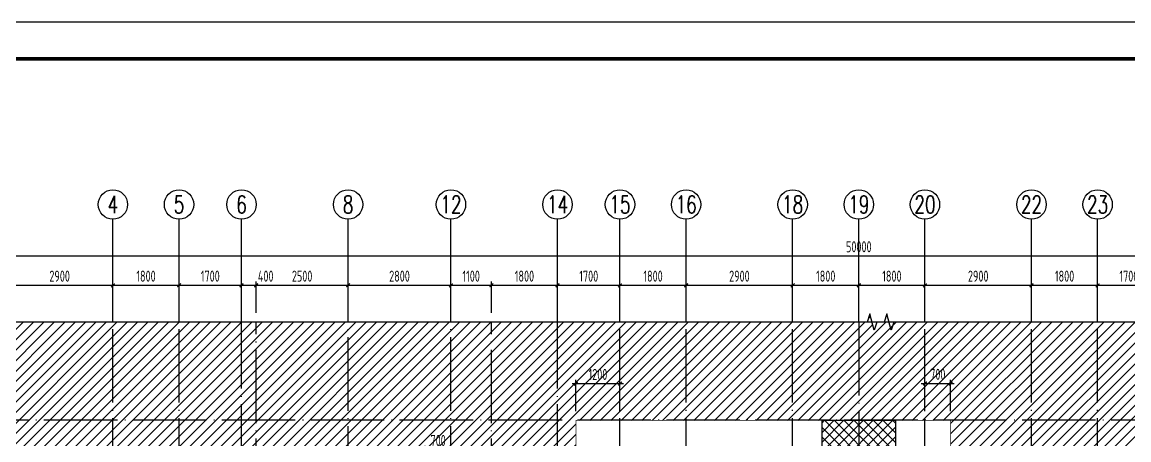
# Model space of a CAD drawing. Extents: x -1712635 to -854203, y -534641 to -21985.
# Drawn here: x -1460456 to -1430335, y -72366 to -60993 of the extents above; entities that cross this region are included whole.
import ezdxf
from ezdxf.enums import TextEntityAlignment as Align

# ---------------------------------------------------------------- set-up
doc = ezdxf.new("R2010")
doc.units = 0
doc.header["$LTSCALE"] = 1000
doc.linetypes.add('DOTE', pattern=[2.42, 2, -0.2, 0.02, -0.2])
doc.layers.get('0').update_dxf_attribs({"linetype": 'CONTINUOUS'})
doc.layers.get('Defpoints').update_dxf_attribs({"linetype": 'CONTINUOUS'})
for name, color, linetype in [('-TK', 7, 'CONTINUOUS'), ('A-AXIS', 1, 'CONTINUOUS'), ('A-DOTE', 10, 'DOTE'), ('AXIS_NUM', 7, 'CONTINUOUS'), ('S-B板填充', 251, 'CONTINUOUS'), ('S-J基础底板', 5, 'CONTINUOUS'), ('S-Y一般标注', 3, 'CONTINUOUS'), ('THIN', 7, 'CONTINUOUS'), ('后浇带', 8, 'CONTINUOUS')]:
    doc.layers.add(name, color=color, linetype=linetype)
doc.styles.add('TSSD_Axis', font='complex.shx', dxfattribs={"width": 0.7, "bigfont": 'hztxt.shx'})
doc.styles.add('TSSD_DIMENSION', font='Tssdeng.shx', dxfattribs={"width": 0.7, "bigfont": 'tssdchn.shx'})
doc.dimstyles.new('TSSD_100_100', dxfattribs={"dimtxt": 300, "dimasz": 100, "dimexe": 100, "dimexo": 250, "dimgap": 100, "dimtad": 1, "dimdec": 0, "dimzin": 0, "dimdsep": 46, "dimtxsty": 'TSSD_DIMENSION', "dimblk": 'ARCHTICK', "dimcen": 0, "dimdle": 100, "dimclrt": 7, "dimadec": 0, "dimazin": 0, "dimtfac": 1, "dimtdec": 0, "dimtix": 1, "dimtmove": 2, "dimatfit": 3, "dimldrblk": 'ARCHTICK', "dimfxl": 0, "dimtolj": 1, "dimtzin": 0, "dimarcsym": 0})

# ---------------------------------------------------------------- blocks, each defined once
blk = doc.blocks.new('A1')
blk.add_lwpolyline([(0, 59400), (0, 0), (84100, 0), (84100, 59400)], close=True)
at = {"const_width": 100}
blk.add_lwpolyline([(2500, 58400), (2500, 1000), (83100, 1000), (83100, 58400)], close=True, dxfattribs=at)
blk = doc.blocks.new('_ArchTick')
at = {"color": 0, "const_width": 0.35}
blk.add_lwpolyline([(-0.5, -0.5), (0.5, 0.5)], dxfattribs=at)
blk = doc.blocks.new('*D830')
at = {"layer": 'Defpoints', "color": 0}
for p in [(-1448785, -72631), (-1449485, -73631), (-1448785, -73631)]:
    blk.add_point(p, dxfattribs=at)
at = {"layer": 'S-Y一般标注', "color": 0, "lineweight": -2}
for p, q in [((-1449485, -73381), (-1449485, -72531)), ((-1448785, -73381), (-1448785, -72531)), ((-1449585, -72631), (-1448685, -72631))]:
    blk.add_line(p, q, dxfattribs=at)
at = {"layer": 'S-Y一般标注', "color": 0, "lineweight": -2, "xscale": 100, "yscale": 100, "zscale": 100, "rotation": 180}
blk.add_blockref('_ArchTick', (-1449485, -72631), dxfattribs=at)
at = {"layer": 'S-Y一般标注', "color": 0, "lineweight": -2, "xscale": 100, "yscale": 100, "zscale": 100}
blk.add_blockref('_ArchTick', (-1448785, -72631), dxfattribs=at)
at = {"layer": 'S-Y一般标注', "color": 7, "insert": (-1449135, -72381), "char_height": 300, "attachment_point": 5, "style": 'TSSD_DIMENSION'}
blk.add_mtext('\\A1;700', dxfattribs=at)
blk = doc.blocks.new('*D831')
at = {"layer": 'Defpoints', "color": 0}
for p in [(-1444185, -70834), (-1445386, -71834), (-1444185, -71834)]:
    blk.add_point(p, dxfattribs=at)
at = {"layer": 'S-Y一般标注', "color": 0, "lineweight": -2}
for p, q in [((-1445386, -71584), (-1445386, -70734)), ((-1444185, -71584), (-1444185, -70734)), ((-1445486, -70834), (-1444085, -70834))]:
    blk.add_line(p, q, dxfattribs=at)
at = {"layer": 'S-Y一般标注', "color": 0, "lineweight": -2, "xscale": 100, "yscale": 100, "zscale": 100, "rotation": 180}
blk.add_blockref('_ArchTick', (-1445386, -70834), dxfattribs=at)
at = {"layer": 'S-Y一般标注', "color": 0, "lineweight": -2, "xscale": 100, "yscale": 100, "zscale": 100}
blk.add_blockref('_ArchTick', (-1444185, -70834), dxfattribs=at)
at = {"layer": 'S-Y一般标注', "color": 7, "insert": (-1444785, -70584), "char_height": 300, "attachment_point": 5, "style": 'TSSD_DIMENSION'}
blk.add_mtext('\\A1;1200', dxfattribs=at)
blk = doc.blocks.new('*D832')
at = {"layer": 'Defpoints', "color": 0}
for p in [(-1435186, -70831), (-1435885, -71831), (-1435186, -71834)]:
    blk.add_point(p, dxfattribs=at)
at = {"layer": 'S-Y一般标注', "color": 0, "lineweight": -2}
for p, q in [((-1435885, -71581), (-1435885, -70731)), ((-1435186, -71584), (-1435186, -70731)), ((-1435985, -70831), (-1435086, -70831))]:
    blk.add_line(p, q, dxfattribs=at)
at = {"layer": 'S-Y一般标注', "color": 0, "lineweight": -2, "xscale": 100, "yscale": 100, "zscale": 100, "rotation": 180}
blk.add_blockref('_ArchTick', (-1435885, -70831), dxfattribs=at)
at = {"layer": 'S-Y一般标注', "color": 0, "lineweight": -2, "xscale": 100, "yscale": 100, "zscale": 100}
blk.add_blockref('_ArchTick', (-1435186, -70831), dxfattribs=at)
at = {"layer": 'S-Y一般标注', "color": 7, "insert": (-1435535, -70581), "char_height": 300, "attachment_point": 5, "style": 'TSSD_DIMENSION'}
blk.add_mtext('\\A1;700', dxfattribs=at)
blk = doc.blocks.new('ts_axno')
at = {"color": 0, "linetype": 'ByBlock', "lineweight": -2}
blk.add_circle((0, 0), 0.5, dxfattribs=at)
at = {"color": 0, "linetype": 'ByBlock', "lineweight": -2, "style": 'TSSD_Axis', "width": 0.7}
blk.add_attdef('A', text='', height=0.6, dxfattribs=at).set_placement((0, 0), align=Align.MIDDLE_CENTER)
blk = doc.blocks.new('*D840')
at = {"layer": 'Defpoints', "color": 0}
for p in [(10800, 26248), (7900, 25248), (10800, 25248)]:
    blk.add_point(p, dxfattribs=at)
at = {"layer": 'S-Y一般标注', "color": 0, "lineweight": -2}
for p, q in [((7800, 26248), (10900, 26248)), ((7900, 25498), (7900, 26348)), ((10800, 25498), (10800, 26348))]:
    blk.add_line(p, q, dxfattribs=at)
at = {"layer": 'S-Y一般标注', "color": 0, "lineweight": -2, "xscale": 100, "yscale": 100, "zscale": 100, "rotation": 180}
blk.add_blockref('_ArchTick', (7900, 26248), dxfattribs=at)
at = {"layer": 'S-Y一般标注', "color": 0, "lineweight": -2, "xscale": 100, "yscale": 100, "zscale": 100}
blk.add_blockref('_ArchTick', (10800, 26248), dxfattribs=at)
at = {"layer": 'S-Y一般标注', "color": 7, "insert": (9350, 26498), "char_height": 300, "attachment_point": 5, "style": 'TSSD_DIMENSION'}
blk.add_mtext('\\A1;2900', dxfattribs=at)
blk = doc.blocks.new('*D841')
at = {"layer": 'Defpoints', "color": 0}
for p in [(12600, 26248), (10800, 25248), (12600, 25248)]:
    blk.add_point(p, dxfattribs=at)
at = {"layer": 'S-Y一般标注', "color": 0, "lineweight": -2}
for p, q in [((10700, 26248), (12700, 26248)), ((10800, 25498), (10800, 26348)), ((12600, 25498), (12600, 26348))]:
    blk.add_line(p, q, dxfattribs=at)
at = {"layer": 'S-Y一般标注', "color": 0, "lineweight": -2, "xscale": 100, "yscale": 100, "zscale": 100, "rotation": 180}
blk.add_blockref('_ArchTick', (10800, 26248), dxfattribs=at)
at = {"layer": 'S-Y一般标注', "color": 0, "lineweight": -2, "xscale": 100, "yscale": 100, "zscale": 100}
blk.add_blockref('_ArchTick', (12600, 26248), dxfattribs=at)
at = {"layer": 'S-Y一般标注', "color": 7, "insert": (11700, 26498), "char_height": 300, "attachment_point": 5, "style": 'TSSD_DIMENSION'}
blk.add_mtext('\\A1;1800', dxfattribs=at)
blk = doc.blocks.new('*D842')
at = {"layer": 'Defpoints', "color": 0}
for p in [(14300, 26248), (12600, 25248), (14300, 25248)]:
    blk.add_point(p, dxfattribs=at)
at = {"layer": 'S-Y一般标注', "color": 0, "lineweight": -2}
for p, q in [((12500, 26248), (14400, 26248)), ((12600, 25498), (12600, 26348)), ((14300, 25498), (14300, 26348))]:
    blk.add_line(p, q, dxfattribs=at)
at = {"layer": 'S-Y一般标注', "color": 0, "lineweight": -2, "xscale": 100, "yscale": 100, "zscale": 100, "rotation": 180}
blk.add_blockref('_ArchTick', (12600, 26248), dxfattribs=at)
at = {"layer": 'S-Y一般标注', "color": 0, "lineweight": -2, "xscale": 100, "yscale": 100, "zscale": 100}
blk.add_blockref('_ArchTick', (14300, 26248), dxfattribs=at)
at = {"layer": 'S-Y一般标注', "color": 7, "insert": (13450, 26498), "char_height": 300, "attachment_point": 5, "style": 'TSSD_DIMENSION'}
blk.add_mtext('\\A1;1700', dxfattribs=at)
blk = doc.blocks.new('*D843')
at = {"layer": 'Defpoints', "color": 0}
for p in [(14700, 26248), (14300, 25248), (14700, 25248)]:
    blk.add_point(p, dxfattribs=at)
at = {"layer": 'S-Y一般标注', "color": 0, "lineweight": -2}
for p, q in [((14200, 26248), (14800, 26248)), ((14300, 25498), (14300, 26348)), ((14700, 25498), (14700, 26348))]:
    blk.add_line(p, q, dxfattribs=at)
at = {"layer": 'S-Y一般标注', "color": 0, "lineweight": -2, "xscale": 100, "yscale": 100, "zscale": 100, "rotation": 180}
blk.add_blockref('_ArchTick', (14300, 26248), dxfattribs=at)
at = {"layer": 'S-Y一般标注', "color": 0, "lineweight": -2, "xscale": 100, "yscale": 100, "zscale": 100}
blk.add_blockref('_ArchTick', (14700, 26248), dxfattribs=at)
at = {"layer": 'S-Y一般标注', "color": 7, "insert": (14958, 26498), "char_height": 300, "attachment_point": 5, "style": 'TSSD_DIMENSION'}
blk.add_mtext('\\A1;400', dxfattribs=at)
blk = doc.blocks.new('*D844')
at = {"layer": 'Defpoints', "color": 0}
for p in [(20000, 26248), (17200, 25248), (20000, 25248)]:
    blk.add_point(p, dxfattribs=at)
at = {"layer": 'S-Y一般标注', "color": 0, "lineweight": -2}
for p, q in [((17100, 26248), (20100, 26248)), ((17200, 25498), (17200, 26348)), ((20000, 25498), (20000, 26348))]:
    blk.add_line(p, q, dxfattribs=at)
at = {"layer": 'S-Y一般标注', "color": 0, "lineweight": -2, "xscale": 100, "yscale": 100, "zscale": 100, "rotation": 180}
blk.add_blockref('_ArchTick', (17200, 26248), dxfattribs=at)
at = {"layer": 'S-Y一般标注', "color": 0, "lineweight": -2, "xscale": 100, "yscale": 100, "zscale": 100}
blk.add_blockref('_ArchTick', (20000, 26248), dxfattribs=at)
at = {"layer": 'S-Y一般标注', "color": 7, "insert": (18600, 26498), "char_height": 300, "attachment_point": 5, "style": 'TSSD_DIMENSION'}
blk.add_mtext('\\A1;2800', dxfattribs=at)
blk = doc.blocks.new('*D845')
at = {"layer": 'Defpoints', "color": 0}
for p in [(21100, 26248), (20000, 25248), (21100, 25248)]:
    blk.add_point(p, dxfattribs=at)
at = {"layer": 'S-Y一般标注', "color": 0, "lineweight": -2}
for p, q in [((19900, 26248), (21200, 26248)), ((20000, 25498), (20000, 26348)), ((21100, 25498), (21100, 26348))]:
    blk.add_line(p, q, dxfattribs=at)
at = {"layer": 'S-Y一般标注', "color": 0, "lineweight": -2, "xscale": 100, "yscale": 100, "zscale": 100, "rotation": 180}
blk.add_blockref('_ArchTick', (20000, 26248), dxfattribs=at)
at = {"layer": 'S-Y一般标注', "color": 0, "lineweight": -2, "xscale": 100, "yscale": 100, "zscale": 100}
blk.add_blockref('_ArchTick', (21100, 26248), dxfattribs=at)
at = {"layer": 'S-Y一般标注', "color": 7, "insert": (20550, 26498), "char_height": 300, "attachment_point": 5, "style": 'TSSD_DIMENSION'}
blk.add_mtext('\\A1;1100', dxfattribs=at)
blk = doc.blocks.new('*D846')
at = {"layer": 'Defpoints', "color": 0}
for p in [(24600, 26248), (22900, 25248), (24600, 25248)]:
    blk.add_point(p, dxfattribs=at)
at = {"layer": 'S-Y一般标注', "color": 0, "lineweight": -2}
for p, q in [((22800, 26248), (24700, 26248)), ((22900, 25498), (22900, 26348)), ((24600, 25498), (24600, 26348))]:
    blk.add_line(p, q, dxfattribs=at)
at = {"layer": 'S-Y一般标注', "color": 0, "lineweight": -2, "xscale": 100, "yscale": 100, "zscale": 100, "rotation": 180}
blk.add_blockref('_ArchTick', (22900, 26248), dxfattribs=at)
at = {"layer": 'S-Y一般标注', "color": 0, "lineweight": -2, "xscale": 100, "yscale": 100, "zscale": 100}
blk.add_blockref('_ArchTick', (24600, 26248), dxfattribs=at)
at = {"layer": 'S-Y一般标注', "color": 7, "insert": (23750, 26498), "char_height": 300, "attachment_point": 5, "style": 'TSSD_DIMENSION'}
blk.add_mtext('\\A1;1700', dxfattribs=at)
blk = doc.blocks.new('*D847')
at = {"layer": 'Defpoints', "color": 0}
for p in [(26400, 26248), (24600, 25248), (26400, 25248)]:
    blk.add_point(p, dxfattribs=at)
at = {"layer": 'S-Y一般标注', "color": 0, "lineweight": -2}
for p, q in [((24500, 26248), (26500, 26248)), ((24600, 25498), (24600, 26348)), ((26400, 25498), (26400, 26348))]:
    blk.add_line(p, q, dxfattribs=at)
at = {"layer": 'S-Y一般标注', "color": 0, "lineweight": -2, "xscale": 100, "yscale": 100, "zscale": 100, "rotation": 180}
blk.add_blockref('_ArchTick', (24600, 26248), dxfattribs=at)
at = {"layer": 'S-Y一般标注', "color": 0, "lineweight": -2, "xscale": 100, "yscale": 100, "zscale": 100}
blk.add_blockref('_ArchTick', (26400, 26248), dxfattribs=at)
at = {"layer": 'S-Y一般标注', "color": 7, "insert": (25500, 26498), "char_height": 300, "attachment_point": 5, "style": 'TSSD_DIMENSION'}
blk.add_mtext('\\A1;1800', dxfattribs=at)
blk = doc.blocks.new('*D848')
at = {"layer": 'Defpoints', "color": 0}
for p in [(29300, 26248), (26400, 25248), (29300, 25248)]:
    blk.add_point(p, dxfattribs=at)
at = {"layer": 'S-Y一般标注', "color": 0, "lineweight": -2}
for p, q in [((26300, 26248), (29400, 26248)), ((26400, 25498), (26400, 26348)), ((29300, 25498), (29300, 26348))]:
    blk.add_line(p, q, dxfattribs=at)
at = {"layer": 'S-Y一般标注', "color": 0, "lineweight": -2, "xscale": 100, "yscale": 100, "zscale": 100, "rotation": 180}
blk.add_blockref('_ArchTick', (26400, 26248), dxfattribs=at)
at = {"layer": 'S-Y一般标注', "color": 0, "lineweight": -2, "xscale": 100, "yscale": 100, "zscale": 100}
blk.add_blockref('_ArchTick', (29300, 26248), dxfattribs=at)
at = {"layer": 'S-Y一般标注', "color": 7, "insert": (27850, 26498), "char_height": 300, "attachment_point": 5, "style": 'TSSD_DIMENSION'}
blk.add_mtext('\\A1;2900', dxfattribs=at)
blk = doc.blocks.new('*D849')
at = {"layer": 'Defpoints', "color": 0}
for p in [(31100, 26248), (29300, 25248), (31100, 25248)]:
    blk.add_point(p, dxfattribs=at)
at = {"layer": 'S-Y一般标注', "color": 0, "lineweight": -2}
for p, q in [((29200, 26248), (31200, 26248)), ((29300, 25498), (29300, 26348)), ((31100, 25498), (31100, 26348))]:
    blk.add_line(p, q, dxfattribs=at)
at = {"layer": 'S-Y一般标注', "color": 0, "lineweight": -2, "xscale": 100, "yscale": 100, "zscale": 100, "rotation": 180}
blk.add_blockref('_ArchTick', (29300, 26248), dxfattribs=at)
at = {"layer": 'S-Y一般标注', "color": 0, "lineweight": -2, "xscale": 100, "yscale": 100, "zscale": 100}
blk.add_blockref('_ArchTick', (31100, 26248), dxfattribs=at)
at = {"layer": 'S-Y一般标注', "color": 7, "insert": (30200, 26498), "char_height": 300, "attachment_point": 5, "style": 'TSSD_DIMENSION'}
blk.add_mtext('\\A1;1800', dxfattribs=at)
blk = doc.blocks.new('*D850')
at = {"layer": 'Defpoints', "color": 0}
for p in [(32900, 26248), (31100, 25248), (32900, 25248)]:
    blk.add_point(p, dxfattribs=at)
at = {"layer": 'S-Y一般标注', "color": 0, "lineweight": -2}
for p, q in [((31000, 26248), (33000, 26248)), ((31100, 25498), (31100, 26348)), ((32900, 25498), (32900, 26348))]:
    blk.add_line(p, q, dxfattribs=at)
at = {"layer": 'S-Y一般标注', "color": 0, "lineweight": -2, "xscale": 100, "yscale": 100, "zscale": 100, "rotation": 180}
blk.add_blockref('_ArchTick', (31100, 26248), dxfattribs=at)
at = {"layer": 'S-Y一般标注', "color": 0, "lineweight": -2, "xscale": 100, "yscale": 100, "zscale": 100}
blk.add_blockref('_ArchTick', (32900, 26248), dxfattribs=at)
at = {"layer": 'S-Y一般标注', "color": 7, "insert": (32000, 26498), "char_height": 300, "attachment_point": 5, "style": 'TSSD_DIMENSION'}
blk.add_mtext('\\A1;1800', dxfattribs=at)
blk = doc.blocks.new('*D851')
at = {"layer": 'Defpoints', "color": 0}
for p in [(35800, 26248), (32900, 25248), (35800, 25248)]:
    blk.add_point(p, dxfattribs=at)
at = {"layer": 'S-Y一般标注', "color": 0, "lineweight": -2}
for p, q in [((32800, 26248), (35900, 26248)), ((32900, 25498), (32900, 26348)), ((35800, 25498), (35800, 26348))]:
    blk.add_line(p, q, dxfattribs=at)
at = {"layer": 'S-Y一般标注', "color": 0, "lineweight": -2, "xscale": 100, "yscale": 100, "zscale": 100, "rotation": 180}
blk.add_blockref('_ArchTick', (32900, 26248), dxfattribs=at)
at = {"layer": 'S-Y一般标注', "color": 0, "lineweight": -2, "xscale": 100, "yscale": 100, "zscale": 100}
blk.add_blockref('_ArchTick', (35800, 26248), dxfattribs=at)
at = {"layer": 'S-Y一般标注', "color": 7, "insert": (34350, 26498), "char_height": 300, "attachment_point": 5, "style": 'TSSD_DIMENSION'}
blk.add_mtext('\\A1;2900', dxfattribs=at)
blk = doc.blocks.new('*D852')
at = {"layer": 'Defpoints', "color": 0}
for p in [(37600, 26248), (35800, 25248), (37600, 25248)]:
    blk.add_point(p, dxfattribs=at)
at = {"layer": 'S-Y一般标注', "color": 0, "lineweight": -2}
for p, q in [((35700, 26248), (37700, 26248)), ((35800, 25498), (35800, 26348)), ((37600, 25498), (37600, 26348))]:
    blk.add_line(p, q, dxfattribs=at)
at = {"layer": 'S-Y一般标注', "color": 0, "lineweight": -2, "xscale": 100, "yscale": 100, "zscale": 100, "rotation": 180}
blk.add_blockref('_ArchTick', (35800, 26248), dxfattribs=at)
at = {"layer": 'S-Y一般标注', "color": 0, "lineweight": -2, "xscale": 100, "yscale": 100, "zscale": 100}
blk.add_blockref('_ArchTick', (37600, 26248), dxfattribs=at)
at = {"layer": 'S-Y一般标注', "color": 7, "insert": (36700, 26498), "char_height": 300, "attachment_point": 5, "style": 'TSSD_DIMENSION'}
blk.add_mtext('\\A1;1800', dxfattribs=at)
blk = doc.blocks.new('*D853')
at = {"layer": 'Defpoints', "color": 0}
for p in [(39300, 26248), (37600, 25248), (39300, 25248)]:
    blk.add_point(p, dxfattribs=at)
at = {"layer": 'S-Y一般标注', "color": 0, "lineweight": -2}
for p, q in [((37500, 26248), (39400, 26248)), ((37600, 25498), (37600, 26348)), ((39300, 25498), (39300, 26348))]:
    blk.add_line(p, q, dxfattribs=at)
at = {"layer": 'S-Y一般标注', "color": 0, "lineweight": -2, "xscale": 100, "yscale": 100, "zscale": 100, "rotation": 180}
blk.add_blockref('_ArchTick', (37600, 26248), dxfattribs=at)
at = {"layer": 'S-Y一般标注', "color": 0, "lineweight": -2, "xscale": 100, "yscale": 100, "zscale": 100}
blk.add_blockref('_ArchTick', (39300, 26248), dxfattribs=at)
at = {"layer": 'S-Y一般标注', "color": 7, "insert": (38450, 26498), "char_height": 300, "attachment_point": 5, "style": 'TSSD_DIMENSION'}
blk.add_mtext('\\A1;1700', dxfattribs=at)
blk = doc.blocks.new('*D861')
at = {"layer": 'Defpoints', "color": 0}
for p in [(56100, 27048), (6100, 25248), (56100, 25248)]:
    blk.add_point(p, dxfattribs=at)
at = {"layer": 'S-Y一般标注', "color": 0, "lineweight": -2}
for p, q in [((6100, 25498), (6100, 27148)), ((56100, 25498), (56100, 27148)), ((6000, 27048), (56200, 27048))]:
    blk.add_line(p, q, dxfattribs=at)
at = {"layer": 'S-Y一般标注', "color": 0, "lineweight": -2, "xscale": 100, "yscale": 100, "zscale": 100, "rotation": 180}
blk.add_blockref('_ArchTick', (6100, 27048), dxfattribs=at)
at = {"layer": 'S-Y一般标注', "color": 0, "lineweight": -2, "xscale": 100, "yscale": 100, "zscale": 100}
blk.add_blockref('_ArchTick', (56100, 27048), dxfattribs=at)
at = {"layer": 'S-Y一般标注', "color": 7, "insert": (31100, 27298), "char_height": 300, "attachment_point": 5, "style": 'TSSD_DIMENSION'}
blk.add_mtext('\\A1;50000', dxfattribs=at)
blk = doc.blocks.new('*D874')
at = {"layer": 'Defpoints', "color": 0}
for p in [(17200, 26248), (14700, 25248), (17200, 25248)]:
    blk.add_point(p, dxfattribs=at)
at = {"layer": 'S-Y一般标注', "color": 0, "lineweight": -2}
for p, q in [((14600, 26248), (17300, 26248)), ((14700, 25498), (14700, 26348)), ((17200, 25498), (17200, 26348))]:
    blk.add_line(p, q, dxfattribs=at)
at = {"layer": 'S-Y一般标注', "color": 0, "lineweight": -2, "xscale": 100, "yscale": 100, "zscale": 100, "rotation": 180}
blk.add_blockref('_ArchTick', (14700, 26248), dxfattribs=at)
at = {"layer": 'S-Y一般标注', "color": 0, "lineweight": -2, "xscale": 100, "yscale": 100, "zscale": 100}
blk.add_blockref('_ArchTick', (17200, 26248), dxfattribs=at)
at = {"layer": 'S-Y一般标注', "color": 7, "insert": (15950, 26498), "char_height": 300, "attachment_point": 5, "style": 'TSSD_DIMENSION'}
blk.add_mtext('\\A1;2500', dxfattribs=at)
blk = doc.blocks.new('*D875')
at = {"layer": 'Defpoints', "color": 0}
for p in [(22900, 26248), (21100, 25248), (22900, 25248)]:
    blk.add_point(p, dxfattribs=at)
at = {"layer": 'S-Y一般标注', "color": 0, "lineweight": -2}
for p, q in [((21000, 26248), (23000, 26248)), ((21100, 25498), (21100, 26348)), ((22900, 25498), (22900, 26348))]:
    blk.add_line(p, q, dxfattribs=at)
at = {"layer": 'S-Y一般标注', "color": 0, "lineweight": -2, "xscale": 100, "yscale": 100, "zscale": 100, "rotation": 180}
blk.add_blockref('_ArchTick', (21100, 26248), dxfattribs=at)
at = {"layer": 'S-Y一般标注', "color": 0, "lineweight": -2, "xscale": 100, "yscale": 100, "zscale": 100}
blk.add_blockref('_ArchTick', (22900, 26248), dxfattribs=at)
at = {"layer": 'S-Y一般标注', "color": 7, "insert": (22000, 26498), "char_height": 300, "attachment_point": 5, "style": 'TSSD_DIMENSION'}
blk.add_mtext('\\A1;1800', dxfattribs=at)
blk = doc.blocks.new('20210826.00024259')
at = {"layer": 'A-AXIS'}
for p, q in [((10800, 25248.5), (10800, 28048.5)), ((12600, 25248.5), (12600, 28048.5)), ((14300, 25248.5), (14300, 28048.5)), ((17200, 25248.5), (17200, 28048.5)), ((20000, 25248.5), (20000, 28048.5)), ((22900, 25248.5), (22900, 28048.5)), ((24600, 25248.5), (24600, 28048.5)), ((26400, 25248.5), (26400, 28048.5)), ((29300, 25248.5), (29300, 28048.5)), ((31100, 25248.5), (31100, 28048.5)), ((32900, 25248.5), (32900, 28048.5)), ((35800, 25248.5), (35800, 28048.5)), ((37600, 25248.5), (37600, 28048.5))]:
    blk.add_line(p, q, dxfattribs=at)
at = {"layer": 'A-DOTE'}
for p, q in [((10800, 13374.9), (10800, 25248.5)), ((12600, 13374.9), (12600, 25248.5)), ((14300, 16174.9), (14300, 25248.5)), ((14700, 20074.9), (14700, 25248.5)), ((17200, 15575.2), (17200, 25248.5)), ((20000, 15575.2), (20000, 25248.5)), ((21100, 20074.9), (21100, 25248.5)), ((22900, 16174.9), (22900, 25248.5)), ((24600, 13374.9), (24600, 25248.5)), ((26400, 13374.9), (26400, 25248.5)), ((29300, 13374.9), (29300, 25248.5)), ((31100, 25248.5), (31100, 3600)), ((32900, 13374.9), (32900, 25248.5)), ((35800, 13374.9), (35800, 25248.5)), ((37600, 13374.9), (37600, 25248.5)), ((59323.9, 22574.9), (3600, 22574.9))]:
    blk.add_line(p, q, dxfattribs=at)
at = {"layer": 'A-AXIS'}
ref = blk.add_blockref('ts_axno', (10800, 28448.5), dxfattribs=dict(at, xscale=800, yscale=800, zscale=800))
ref.add_attrib('3', '4', dxfattribs={"layer": 'AXIS_NUM', "height": 480, "style": 'TSSD_Axis', "width": 0.7}).set_placement((10800, 28448.5), align=Align.MIDDLE_CENTER)
ref = blk.add_blockref('ts_axno', (12600, 28448.5), dxfattribs=dict(at, xscale=800, yscale=800, zscale=800))
ref.add_attrib('4', '5', dxfattribs={"layer": 'AXIS_NUM', "height": 480, "style": 'TSSD_Axis', "width": 0.7}).set_placement((12600, 28448.5), align=Align.MIDDLE_CENTER)
ref = blk.add_blockref('ts_axno', (14300, 28448.5), dxfattribs=dict(at, xscale=800, yscale=800, zscale=800))
ref.add_attrib('5', '6', dxfattribs={"layer": 'AXIS_NUM', "height": 480, "style": 'TSSD_Axis', "width": 0.7}).set_placement((14300, 28448.5), align=Align.MIDDLE_CENTER)
ref = blk.add_blockref('ts_axno', (17200, 28448.5), dxfattribs=dict(at, xscale=800, yscale=800, zscale=800))
ref.add_attrib('6', '8', dxfattribs={"layer": 'AXIS_NUM', "height": 480, "style": 'TSSD_Axis', "width": 0.7}).set_placement((17200, 28448.5), align=Align.MIDDLE_CENTER)
ref = blk.add_blockref('ts_axno', (20000, 28448.5), dxfattribs=dict(at, xscale=800, yscale=800, zscale=800))
ref.add_attrib('7', '12', dxfattribs={"layer": 'AXIS_NUM', "height": 480, "style": 'TSSD_Axis', "width": 0.7}).set_placement((20000, 28448.5), align=Align.MIDDLE_CENTER)
ref = blk.add_blockref('ts_axno', (22900, 28448.5), dxfattribs=dict(at, xscale=800, yscale=800, zscale=800))
ref.add_attrib('8', '14', dxfattribs={"layer": 'AXIS_NUM', "height": 480, "style": 'TSSD_Axis', "width": 0.7}).set_placement((22900, 28448.5), align=Align.MIDDLE_CENTER)
ref = blk.add_blockref('ts_axno', (24600, 28448.5), dxfattribs=dict(at, xscale=800, yscale=800, zscale=800))
ref.add_attrib('9', '15', dxfattribs={"layer": 'AXIS_NUM', "height": 480, "style": 'TSSD_Axis', "width": 0.7}).set_placement((24600, 28448.5), align=Align.MIDDLE_CENTER)
ref = blk.add_blockref('ts_axno', (26400, 28448.5), dxfattribs=dict(at, xscale=800, yscale=800, zscale=800))
ref.add_attrib('10', '16', dxfattribs={"layer": 'AXIS_NUM', "height": 480, "style": 'TSSD_Axis', "width": 0.7}).set_placement((26400, 28448.5), align=Align.MIDDLE_CENTER)
ref = blk.add_blockref('ts_axno', (29300, 28448.5), dxfattribs=dict(at, xscale=800, yscale=800, zscale=800))
ref.add_attrib('11', '18', dxfattribs={"layer": 'AXIS_NUM', "height": 480, "style": 'TSSD_Axis', "width": 0.7}).set_placement((29300, 28448.5), align=Align.MIDDLE_CENTER)
ref = blk.add_blockref('ts_axno', (31100, 28448.5), dxfattribs=dict(at, xscale=800, yscale=800, zscale=800))
ref.add_attrib('12', '19', dxfattribs={"layer": 'AXIS_NUM', "height": 480, "style": 'TSSD_Axis', "width": 0.7}).set_placement((31100, 28448.5), align=Align.MIDDLE_CENTER)
ref = blk.add_blockref('ts_axno', (32900, 28448.5), dxfattribs=dict(at, xscale=800, yscale=800, zscale=800))
ref.add_attrib('13', '20', dxfattribs={"layer": 'AXIS_NUM', "height": 480, "style": 'TSSD_Axis', "width": 0.7}).set_placement((32900, 28448.5), align=Align.MIDDLE_CENTER)
ref = blk.add_blockref('ts_axno', (35800, 28448.5), dxfattribs=dict(at, xscale=800, yscale=800, zscale=800))
ref.add_attrib('14', '22', dxfattribs={"layer": 'AXIS_NUM', "height": 480, "style": 'TSSD_Axis', "width": 0.7}).set_placement((35800, 28448.5), align=Align.MIDDLE_CENTER)
ref = blk.add_blockref('ts_axno', (37600, 28448.5), dxfattribs=dict(at, xscale=800, yscale=800, zscale=800))
ref.add_attrib('15', '23', dxfattribs={"layer": 'AXIS_NUM', "height": 480, "style": 'TSSD_Axis', "width": 0.7}).set_placement((37600, 28448.5), align=Align.MIDDLE_CENTER)
at = {"layer": 'S-Y一般标注'}
for base, p1, p2, picture, middle in [((56100, 27048.5), (6100, 25248.5), (56100, 25248.5), '*D861', (31100, 27298.5)), ((10800, 26248.5), (7900, 25248.5), (10800, 25248.5), '*D840', (9350, 26498.5)), ((12600, 26248.5), (10800, 25248.5), (12600, 25248.5), '*D841', (11700, 26498.5)), ((14300, 26248.5), (12600, 25248.5), (14300, 25248.5), '*D842', (13450, 26498.5)), ((17200, 26248.5), (14700, 25248.5), (17200, 25248.5), '*D874', (15950, 26498.5)), ((20000, 26248.5), (17200, 25248.5), (20000, 25248.5), '*D844', (18600, 26498.5)), ((21100, 26248.5), (20000, 25248.5), (21100, 25248.5), '*D845', (20550, 26498.5)), ((22900, 26248.5), (21100, 25248.5), (22900, 25248.5), '*D875', (22000, 26498.5)), ((24600, 26248.5), (22900, 25248.5), (24600, 25248.5), '*D846', (23750, 26498.5)), ((26400, 26248.5), (24600, 25248.5), (26400, 25248.5), '*D847', (25500, 26498.5)), ((29300, 26248.5), (26400, 25248.5), (29300, 25248.5), '*D848', (27850, 26498.5)), ((31100, 26248.5), (29300, 25248.5), (31100, 25248.5), '*D849', (30200, 26498.5)), ((32900, 26248.5), (31100, 25248.5), (32900, 25248.5), '*D850', (32000, 26498.5)), ((35800, 26248.5), (32900, 25248.5), (35800, 25248.5), '*D851', (34350, 26498.5)), ((37600, 26248.5), (35800, 25248.5), (37600, 25248.5), '*D852', (36700, 26498.5)), ((39300, 26248.5), (37600, 25248.5), (39300, 25248.5), '*D853', (38450, 26498.5))]:
    dim = blk.add_linear_dim(base=base, p1=p1, p2=p2, dimstyle='TSSD_100_100', dxfattribs=at)
    dim.commit()
    dim.dimension.update_dxf_attribs({"geometry": picture, "text_midpoint": middle})
dim = blk.add_linear_dim(base=(14700, 26248.5), p1=(14300, 25248.5), p2=(14700, 25248.5), dimstyle='TSSD_100_100', dxfattribs=at)
dim.commit()
dim.dimension.update_dxf_attribs({"geometry": '*D843', "text_midpoint": (14958.1, 26498.5), "dimtype": 160})

msp = doc.modelspace()

# ---------------------------------------------------------------- hatches: boundary and pattern name
at = {"layer": 'S-B板填充'}
h = msp.add_hatch(dxfattribs=at)
h.set_pattern_fill('METAL', color=252, scale=50, style=0)
h.set_pattern_definition([(45, (11910.14, -2264.35), (-141.421356, 141.421356), [])])
h.paths.add_polyline_path([(-1409461.71, -69157.92), (-1437193.67, -69157.92), (-1437263.67, -69377.92), (-1437383.67, -68937.92), (-1437453.67, -69157.92), (-1465185.62, -69157.92), (-1465185.62, -79102.13), (-1464965.62, -79172.13), (-1465405.62, -79292.13), (-1465185.62, -79362.13), (-1465185.62, -89306.35), (-1437453.67, -89306.35), (-1437383.67, -89086.35), (-1437263.67, -89526.35), (-1437193.67, -89306.35), (-1409461.71, -89306.35), (-1409461.71, -79362.13), (-1409681.71, -79292.13), (-1409241.71, -79172.13), (-1409461.71, -79102.13)])
h.paths.add_polyline_path([(-1455685.62, -76931.49), (-1455685.62, -75631.48), (-1449486.2, -75631.48), (-1449486.32, -73631.48), (-1445385.65, -73631.48), (-1445385.65, -71834.48), (-1435185.65, -71834.48), (-1435185.63, -75631.48), (-1419885.6, -75631.48), (-1419885.57, -73631.47), (-1410572.34, -73631.64), (-1410572.34, -88031.48), (-1463885.6, -88031.48), (-1463885.64, -76931.49)], flags=16)
at = {"layer": '后浇带'}
h = msp.add_hatch(dxfattribs=at)
h.set_pattern_fill('ANSI37', color=144, scale=1500, angle=90, style=0)
h.set_pattern_definition([(135, (-2538922.07, -1278730.8), (-132.582521, -132.582521), []), (225, (-2538922.07, -1278730.8), (132.582521, -132.582521), [])])
h.paths.add_polyline_path([(-1438685.46, -88031.48), (-1438685.67, -71831.47), (-1436685.67, -71831.47), (-1436685.46, -88031.48)])

# ---------------------------------------------------------------- linework, layer by layer
at = {"layer": 'S-J基础底板', "const_width": 20}
msp.add_lwpolyline([(-1463885.43, -88031.48), (-1410572.17, -88031.48), (-1410572.17, -73631.64), (-1419885.4, -73631.47), (-1419885.43, -75631.48), (-1435185.46, -75631.48), (-1435185.49, -71834.48), (-1445385.48, -71834.48), (-1445385.48, -73631.48), (-1449486.16, -73631.48), (-1449486.03, -75631.48), (-1455685.46, -75631.48), (-1455685.46, -76931.49), (-1463885.47, -76931.49)], close=True, dxfattribs=at)
at = {"layer": 'THIN'}
for points in [[(-1409181.55, -69157.92), (-1437193.5, -69157.92), (-1437263.5, -69377.92), (-1437383.5, -68937.92), (-1437453.5, -69157.92), (-1465465.46, -69157.92)], [(-1409767.19, -69157.92), (-1436736.32, -69157.92), (-1436806.32, -69377.92), (-1436926.32, -68937.92), (-1436996.32, -69157.92), (-1463965.46, -69157.92)]]:
    msp.add_lwpolyline(points, dxfattribs=at)
at = {"layer": '后浇带', "color": 144}
msp.add_lwpolyline([(-1438685.46, -88031.48), (-1438685.67, -71831.47), (-1436685.67, -71831.47), (-1436685.46, -88031.48)], close=True, dxfattribs=at)

# ---------------------------------------------------------------- block references
at = {"layer": '-TK'}
msp.add_blockref('A1', (-1475552.53, -120392.79), dxfattribs=at)
at = {"layer": 'A-DOTE', "color": 2}
msp.add_blockref('20210826.00024259', (-1468785.46, -94406.39), dxfattribs=at)

# ---------------------------------------------------------------- dimensions: what is measured, and where the dimension line sits
at = {"layer": 'S-Y一般标注'}
for base, p1, p2, picture, middle in [((-1444185.48, -70834.48), (-1445385.51, -71834.48), (-1444185.48, -71834.48), '*D831', (-1444785.5, -70584.48)), ((-1435185.51, -70831.48), (-1435885.48, -71831.48), (-1435185.51, -71834.48), '*D832', (-1435535.5, -70581.48)), ((-1448785.48, -72631.48), (-1449485.16, -73631.48), (-1448785.48, -73631.48), '*D830', (-1449135.32, -72381.48))]:
    dim = msp.add_linear_dim(base=base, p1=p1, p2=p2, dimstyle='TSSD_100_100', dxfattribs=at)
    dim.commit()
    dim.dimension.update_dxf_attribs({"geometry": picture, "text_midpoint": middle})

doc.saveas('drawing.dxf')
